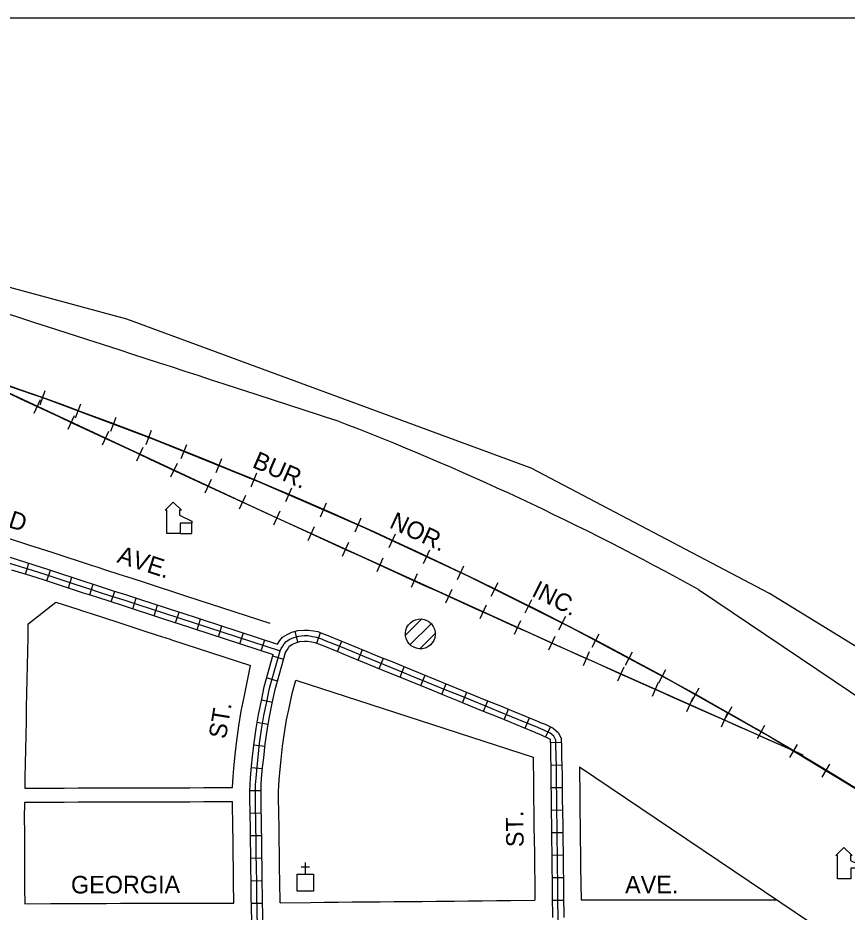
# Model space of a CAD drawing. Extents: x 2237082 to 2244134, y 16373296 to 16376629.
# Drawn here: x 2240254 to 2241439, y 16375351 to 16376629 of the extents above; entities that cross this region are included whole.
import ezdxf

# ---------------------------------------------------------------- set-up
doc = ezdxf.new("R2010")
doc.units = 0
for name, color, linetype in [('L11', 7, 'Continuous'), ('L13', 7, 'Continuous'), ('L17', 7, 'Continuous'), ('L18', 7, 'Continuous'), ('L2', 7, 'Continuous'), ('L5', 7, 'Continuous'), ('L9', 7, 'Continuous')]:
    doc.layers.add(name, color=color, linetype=linetype)

msp = doc.modelspace()

# ---------------------------------------------------------------- linework, layer by layer
at = {"layer": 'L11'}
for p, q in [((2241226.6, 16375811.8), (2241732.9, 16375471.1)), ((2241056.3, 16375558.8), (2241562.4, 16375218.2))]:
    msp.add_line(p, q, dxfattribs=at)
for points in [[(2240133.4, 16376240), (2240181, 16376224.7), (2240199.8, 16376218.6), (2240218.6, 16376212.6), (2240238, 16376206.4), (2240257.2, 16376200.2), (2240276.1, 16376194.1), (2240295.5, 16376187.9), (2240364.9, 16376165.2)], [(2240360.6, 16376166.6), (2240375.5, 16376161.9), (2240397.9, 16376154.8), (2240417.2, 16376148.4), (2240434.8, 16376142.7), (2240454.2, 16376136.4), (2240460.2, 16376134.5), (2240472.8, 16376130.4), (2240492.1, 16376124.1), (2240511, 16376118), (2240530, 16376111.8), (2240548.1, 16376105.9), (2240567, 16376099.8), (2240593.6, 16376091.2), (2240595.3, 16376090.5), (2240707.7, 16376054)], [(2240030.6, 16375952.6), (2240068.6, 16375940.4), (2240087.5, 16375934.3), (2240106.4, 16375928.2), (2240125.6, 16375922.1), (2240144.8, 16375916), (2240163.7, 16375909.9), (2240182.6, 16375903.8), (2240201.6, 16375897.7), (2240270.2, 16375875.3)], [(2240270.2, 16375875.3), (2240284, 16375871), (2240303.5, 16375864.8), (2240322.3, 16375858.5), (2240341.1, 16375852.5), (2240359.8, 16375846.4), (2240366.2, 16375844.3), (2240378.7, 16375840.3), (2240397.7, 16375834.1), (2240416.6, 16375828), (2240435.3, 16375821.8), (2240454.2, 16375815.7), (2240473.1, 16375809.6), (2240493, 16375803.1), (2240494.7, 16375802.5), (2240613.5, 16375763.9)]]:
    msp.add_lwpolyline(points, dxfattribs=at)
msp.add_arc((2239231.4, 16372214.1), 4113.9, 60.9883, 68.9696, dxfattribs=at)
at = {"layer": 'L13'}
msp.add_lwpolyline([(2237081.6, 16376628.7), (2244133.7, 16376628.7), (2244133.7, 16373295.5), (2237081.6, 16373295.5)], close=True, dxfattribs=at)
at = {"layer": 'L17'}
for p, q in [((2240486.8, 16375925.2), (2240487.1, 16375925.5)), ((2240502.2, 16375891.9), (2240502.2, 16375906.8)), ((2240485.3, 16375891.9), (2240502.2, 16375891.9)), ((2240807.4, 16375746.6), (2240830.3, 16375769.5)), ((2240813.9, 16375733.1), (2240844.3, 16375763)), ((2240828.3, 16375727.1), (2240850.2, 16375749)), ((2240664.5, 16375405.1), (2240664.5, 16375422)), ((2240658.6, 16375415.8), (2240670.5, 16375415.8))]:
    msp.add_line(p, q, dxfattribs=at)
for points in [[(2240463.9, 16375925.2), (2240475.3, 16375936.7), (2240487.3, 16375925.2), (2240484.8, 16375925.2), (2240484.8, 16375918), (2240502.2, 16375909.8), (2240502.2, 16375906.8), (2240485.3, 16375906.8), (2240485.3, 16375891.9), (2240466.4, 16375891.9), (2240466.4, 16375925.2)], [(2241422.7, 16375432.1), (2241434.1, 16375443.6), (2241446.1, 16375432.1), (2241443.6, 16375432.1), (2241443.6, 16375424.9), (2241461, 16375416.7), (2241461, 16375413.7), (2241444.1, 16375413.7), (2241444.1, 16375398.8), (2241425.1, 16375398.8), (2241425.1, 16375432.1)], [(2240652.8, 16375381.2), (2240652.8, 16375405.1), (2240676.2, 16375405.1), (2240676.2, 16375381.2)]]:
    msp.add_lwpolyline(points, close=True, dxfattribs=at)
msp.add_ellipse((2240828.8, 16375748.6), major_axis=(10.7, -18.5), ratio=0.99935, dxfattribs=at)
at = {"layer": 'L18'}
for p, q in [((2240285.6, 16376075.7), (2240292.6, 16376096.2)), ((2240276.6, 16376064.1), (2240285.7, 16376083.7)), ((2240335.9, 16376057.1), (2240343.5, 16376077.3)), ((2240325.5, 16376041.3), (2240334.7, 16376060.8)), ((2240386.5, 16376038.1), (2240394.1, 16376058.4)), ((2240374.5, 16376018.5), (2240383.6, 16376038)), ((2240437.1, 16376019.2), (2240444.7, 16376039.5)), ((2240423.4, 16375995.7), (2240432.6, 16376015.2)), ((2240487, 16375999.3), (2240495.1, 16376019.3)), ((2240537, 16375979), (2240545.1, 16375999.1)), ((2240472.4, 16375972.9), (2240481.5, 16375992.4)), ((2240587.1, 16375958.8), (2240595.2, 16375978.8)), ((2240521.3, 16375950), (2240530.5, 16375969.6)), ((2240570.3, 16375927.2), (2240579.4, 16375946.8)), ((2240636.4, 16375937.6), (2240645.1, 16375957.4)), ((2240686, 16375916), (2240694.6, 16375935.8)), ((2240619.4, 16375904.5), (2240628.3, 16375924.2)), ((2240735.5, 16375894.5), (2240744.1, 16375914.3)), ((2240668.5, 16375882.2), (2240677.5, 16375901.8)), ((2240784.3, 16375872), (2240793.4, 16375891.6)), ((2240717.7, 16375859.8), (2240726.6, 16375879.5)), ((2240833.2, 16375849.2), (2240842.3, 16375868.7)), ((2240766.9, 16375837.5), (2240775.8, 16375857.1)), ((2240882.1, 16375826.3), (2240891.2, 16375845.9)), ((2240816, 16375815.1), (2240825, 16375834.8)), ((2240930.3, 16375802.6), (2240940, 16375821.9)), ((2240865.2, 16375792.8), (2240874.1, 16375812.4)), ((2240267.9, 16375762.7), (2240307.9, 16375793.8)), ((2240978.6, 16375778.5), (2240988.3, 16375797.8)), ((2240914.3, 16375770.4), (2240923.3, 16375790.1)), ((2240963.5, 16375748.1), (2240972.4, 16375767.7)), ((2241026.9, 16375754.3), (2241036.6, 16375773.7)), ((2241012.6, 16375725.7), (2241021.6, 16375745.4)), ((2241074.5, 16375729.4), (2241084.7, 16375748.5)), ((2241062, 16375703.6), (2241070.8, 16375723.3)), ((2241122.1, 16375704), (2241132.3, 16375723.1)), ((2241111.3, 16375681.6), (2241120.1, 16375701.4)), ((2241169.8, 16375678.6), (2241180, 16375697.7)), ((2241160.7, 16375659.7), (2241169.5, 16375679.4)), ((2241216.7, 16375652.5), (2241227.4, 16375671.3)), ((2241210, 16375637.7), (2241218.8, 16375657.5)), ((2241263.7, 16375625.8), (2241274.4, 16375644.6)), ((2241259.4, 16375615.8), (2241268.1, 16375635.5)), ((2241310.7, 16375599.2), (2241321.3, 16375618)), ((2241356.9, 16375571.9), (2241368.1, 16375590.4)), ((2241403.2, 16375544), (2241414.3, 16375562.5)), ((2241058.6, 16375368.8), (2241338.6, 16375368.8))]:
    msp.add_line(p, q, dxfattribs=at)
for points in [[(2239825.6, 16376231.7), (2239983, 16376186.7), (2240139.2, 16376137.5), (2240294.1, 16376084.2), (2240447.5, 16376026.9), (2240599.3, 16375965.5), (2240749.4, 16375900.2), (2240897.8, 16375830.9), (2241044.3, 16375757.7), (2241188.8, 16375680.7), (2241331.3, 16375599.9), (2241471.5, 16375515.4), (2241609.5, 16375427.2), (2241691.2, 16375372.5)], [(2240159.7, 16376130.4), (2240607.9, 16375921.6), (2241034.3, 16375727.7), (2241358.5, 16375583.5)], [(2240307.9, 16375793.8), (2240339.4, 16375783.7), (2240345.9, 16375781.5), (2240358.4, 16375777.5), (2240377.2, 16375771.3), (2240396.2, 16375765.2), (2240414.8, 16375759.1), (2240433.8, 16375752.9), (2240452.8, 16375746.8), (2240471.2, 16375740.8), (2240473, 16375740.2), (2240586.3, 16375703.4)], [(2240267.9, 16375762.7), (2240267.7, 16375743.4), (2240267.2, 16375723.2), (2240266.7, 16375703.4), (2240266.5, 16375683.4), (2240266, 16375663.2), (2240265.5, 16375643.5), (2240265.2, 16375623.5), (2240264.7, 16375603.5), (2240264.5, 16375583.5), (2240264, 16375563.3), (2240263.5, 16375543.5), (2240263.3, 16375528.1)], [(2240560.1, 16375529), (2240561.1, 16375545), (2240562.6, 16375561.8), (2240564.1, 16375576), (2240566.4, 16375596.3), (2240567.3, 16375603.1), (2240569.3, 16375617.1), (2240572.7, 16375638), (2240577.1, 16375658.1), (2240586.3, 16375703.4)], [(2240628.3, 16375364.4), (2240627.9, 16375394.7), (2240627.7, 16375414.6), (2240627.4, 16375434.5), (2240627.2, 16375454.1), (2240626.9, 16375473.9), (2240626.6, 16375489.9), (2240626.4, 16375494.1), (2240626.2, 16375513.1), (2240626.3, 16375523.3), (2240626.4, 16375531.8), (2240626.9, 16375540), (2240628.3, 16375555.4), (2240629.7, 16375568.9), (2240631.9, 16375588.3), (2240632.7, 16375594.2), (2240634.5, 16375607.1), (2240637.6, 16375625.6), (2240641.7, 16375644.6), (2240645.5, 16375663.2), (2240650.9, 16375682.4)], [(2240650.9, 16375682.4), (2240989.9, 16375572.2)], [(2240989.9, 16375572.2), (2240990.3, 16375555.4), (2240990.4, 16375550.5), (2240990.4, 16375549.4), (2240990.5, 16375535.8), (2240990.8, 16375513.8), (2240991, 16375493.9), (2240991.3, 16375474), (2240991.5, 16375454.1), (2240991.8, 16375435.5), (2240991.8, 16375434.8), (2240992, 16375414.5), (2240992.3, 16375394.5), (2240992.6, 16375368)], [(2241056.3, 16375558.8), (2241056.7, 16375514.6), (2241057, 16375494.7), (2241057.3, 16375474.9), (2241057.5, 16375455), (2241057.8, 16375435.5), (2241057.8, 16375434.8), (2241058, 16375415.3), (2241058.6, 16375368.8)], [(2240263.3, 16375528.1), (2240299.9, 16375528.3), (2240319.9, 16375528.3), (2240339.7, 16375528.4), (2240359.7, 16375528.4), (2240379.7, 16375528.5), (2240399.7, 16375528.6), (2240419.9, 16375528.6), (2240439.9, 16375528.7), (2240460.1, 16375528.7), (2240480, 16375528.7), (2240499.2, 16375528.8), (2240519.5, 16375528.9), (2240539.8, 16375528.9), (2240560.1, 16375529)], [(2240262.8, 16375508.1), (2240262.5, 16375484.8), (2240262.8, 16375465.1), (2240262.8, 16375445.2), (2240263, 16375425.3), (2240263, 16375405), (2240263, 16375385.2), (2240263.3, 16375363.1)], [(2240262.8, 16375508.1), (2240299.9, 16375508.3), (2240319.9, 16375508.3), (2240339.8, 16375508.4), (2240359.8, 16375508.4), (2240379.8, 16375508.5), (2240399.8, 16375508.6), (2240419.9, 16375508.6), (2240439.9, 16375508.7), (2240460.1, 16375508.7), (2240480.1, 16375508.7), (2240499.3, 16375508.8), (2240519.5, 16375508.9), (2240539.8, 16375508.9), (2240560.2, 16375509)], [(2240562.3, 16375364), (2240562, 16375393.8), (2240561.7, 16375413.8), (2240561.4, 16375433.6), (2240561.2, 16375453.2), (2240560.9, 16375472.8), (2240560.6, 16375487.7), (2240560.4, 16375492.2), (2240560.2, 16375509)], [(2240263.3, 16375363.1), (2240300.3, 16375363.3), (2240320.3, 16375363.3), (2240340.3, 16375363.4), (2240360.3, 16375363.4), (2240380.3, 16375363.5), (2240400.3, 16375363.6), (2240420.3, 16375363.6), (2240440.3, 16375363.7), (2240460.3, 16375363.7), (2240480.3, 16375363.7), (2240500, 16375363.8), (2240520, 16375363.9), (2240540.1, 16375363.9), (2240562.3, 16375364)], [(2240628.3, 16375364.4), (2240671.8, 16375364.9), (2240691.4, 16375365.1), (2240711.6, 16375365.3), (2240731.6, 16375365.5), (2240751.6, 16375365.7), (2240771.6, 16375365.9), (2240791.4, 16375366.1), (2240811.4, 16375366.2), (2240831.4, 16375366.4), (2240851.4, 16375366.7), (2240860.7, 16375366.8), (2240877.4, 16375366.9), (2240897.4, 16375367.1), (2240917.4, 16375367.3), (2240937.5, 16375367.5), (2240957.5, 16375367.7), (2240992.6, 16375368)]]:
    msp.add_lwpolyline(points, dxfattribs=at)
for centre, radius, start, end in [((2238197.5, 16370241.4), 6207.6, 55.75021, 74.79516), ((2261850.9, 16422069), 50802, 244.75365, 246.23154)]:
    msp.add_arc(centre, radius, start, end, dxfattribs=at)
at = {"layer": 'L2'}
for p, q in [((2240409.3, 16376198.2), (2240166.2, 16376263.8)), ((2240987.3, 16375985.4), (2240409.3, 16376198.2)), ((2241327.8, 16375806.2), (2240987.3, 16375985.4)), ((2241680.7, 16375589.8), (2241327.8, 16375806.2))]:
    msp.add_line(p, q, dxfattribs=at)
at = {"layer": 'L5'}
for p, q in [((2240264.6, 16375834), (2240269.4, 16375849.4)), ((2240295.1, 16375824.3), (2240300.2, 16375839.6)), ((2240325.8, 16375814.3), (2240330.8, 16375829.6)), ((2240356.5, 16375804.3), (2240361.4, 16375819.7)), ((2240387.1, 16375794.4), (2240392, 16375809.7)), ((2240417.7, 16375784.4), (2240422.7, 16375799.7)), ((2240448.4, 16375774.4), (2240453.3, 16375789.8)), ((2240479, 16375764.5), (2240484, 16375779.8)), ((2240509.6, 16375754.5), (2240514.6, 16375769.8)), ((2240540.3, 16375744.5), (2240545.2, 16375759.9)), ((2240570.9, 16375734.6), (2240575.9, 16375749.9)), ((2240653.9, 16375736.7), (2240649.8, 16375752.3)), ((2240680.8, 16375735.3), (2240686.3, 16375750.4)), ((2240601.5, 16375724.6), (2240606.5, 16375739.9)), ((2240710.4, 16375723.4), (2240716.5, 16375738.3)), ((2240633.5, 16375712.2), (2240618, 16375716.6)), ((2240740.2, 16375711.2), (2240746.3, 16375726.1)), ((2240770, 16375699), (2240776.1, 16375713.9)), ((2240799.9, 16375686.8), (2240805.9, 16375701.7)), ((2240829.7, 16375674.6), (2240835.7, 16375689.5)), ((2240624.6, 16375681.2), (2240609.1, 16375685.6)), ((2240859.5, 16375662.4), (2240865.6, 16375677.3)), ((2240889.3, 16375650.3), (2240895.4, 16375665.2)), ((2240617.4, 16375650.5), (2240601.6, 16375653.7)), ((2240919.2, 16375638.1), (2240925.2, 16375653)), ((2240948.9, 16375625.9), (2240955.1, 16375640.8)), ((2240978.8, 16375613.7), (2240984.9, 16375628.6)), ((2240611.2, 16375619.2), (2240595.3, 16375621.8)), ((2241007.9, 16375601.2), (2241014.9, 16375615.7)), ((2240606.7, 16375587.7), (2240590.7, 16375589.5)), ((2241030.5, 16375593.5), (2241014.4, 16375592.8)), ((2240603.3, 16375555.8), (2240587.3, 16375557.3)), ((2241031.2, 16375561.1), (2241015.1, 16375560.7)), ((2240601.4, 16375524.3), (2240585.3, 16375524.5)), ((2241031.7, 16375528.8), (2241015.5, 16375528.7)), ((2240601.5, 16375492.6), (2240585.4, 16375491.8)), ((2241032, 16375496.6), (2241015.9, 16375496.4)), ((2240602.2, 16375460.1), (2240586.1, 16375459.9)), ((2241032.4, 16375464.4), (2241016.3, 16375464.2)), ((2240602.6, 16375427.9), (2240586.5, 16375427.7)), ((2241032.9, 16375432.2), (2241016.8, 16375432)), ((2240603, 16375395.7), (2240586.9, 16375395.5)), ((2241033.3, 16375400), (2241017.2, 16375399.8)), ((2240603.4, 16375363.5), (2240587.3, 16375363.2)), ((2241033.7, 16375367.8), (2241017.6, 16375367.6))]:
    msp.add_line(p, q, dxfattribs=at)
for points in [[(2240239.2, 16375859.3), (2240276.5, 16375847.1), (2240295.8, 16375841), (2240314.5, 16375834.8), (2240333.4, 16375828.7), (2240352.1, 16375822.6), (2240358.5, 16375820.5), (2240371, 16375816.5), (2240389.9, 16375810.3), (2240408.9, 16375804.2), (2240427.6, 16375798.1), (2240446.5, 16375791.9), (2240465.4, 16375785.8), (2240484.7, 16375779.5), (2240486.5, 16375778.9), (2240624.6, 16375734)], [(2240236.8, 16375851.7), (2240236.8, 16375851.1), (2240274.1, 16375839.5), (2240293.3, 16375833.4), (2240312, 16375827.2), (2240330.9, 16375821.1), (2240349.6, 16375815), (2240356.1, 16375812.9), (2240368.5, 16375808.9), (2240387.5, 16375802.7), (2240406.4, 16375796.6), (2240425.1, 16375790.5), (2240444, 16375784.3), (2240462.9, 16375778.2), (2240482.1, 16375772), (2240483.8, 16375771.3), (2240628.5, 16375724.3)], [(2240244.6, 16375840.3), (2240271.8, 16375831.9), (2240290.9, 16375825.8), (2240309.5, 16375819.6), (2240328.5, 16375813.5), (2240347.1, 16375807.4), (2240353.6, 16375805.3), (2240366.1, 16375801.3), (2240385, 16375795.1), (2240403.9, 16375789), (2240422.6, 16375782.9), (2240441.5, 16375776.7), (2240460.5, 16375770.6), (2240479.5, 16375764.4), (2240481.2, 16375763.8), (2240618.7, 16375719.1)], [(2240624.6, 16375734), (2240628, 16375739.1), (2240631.9, 16375743.7), (2240638.4, 16375747.9), (2240645.3, 16375751), (2240653.9, 16375753.3), (2240662.5, 16375754.1), (2240669, 16375754), (2240676.1, 16375752.9), (2240682.3, 16375751.8), (2240689.2, 16375749.3), (2240696.7, 16375746.2), (2240715.4, 16375738.7), (2240733.8, 16375731.1), (2240752.2, 16375723.6), (2240770.6, 16375716), (2240789.3, 16375708.5), (2240807.7, 16375701), (2240826.1, 16375693.4), (2240832.1, 16375690.9), (2240850.7, 16375683.4), (2240869.2, 16375675.8), (2240887.8, 16375668.2), (2240906.2, 16375660.7), (2240924.9, 16375653.1), (2240943.3, 16375645.6), (2240961.7, 16375638), (2240980.1, 16375630.5), (2240998.6, 16375622.9), (2241000.3, 16375622.2), (2241007.2, 16375619.4), (2241018.6, 16375613.9)], [(2240628.5, 16375724.3), (2240630.1, 16375727.5), (2240632.1, 16375730.8), (2240634.4, 16375734.2), (2240637.2, 16375737.6), (2240642.2, 16375740.8), (2240648, 16375743.5), (2240655.3, 16375745.4), (2240662.8, 16375746.1), (2240668.3, 16375746.1), (2240674.8, 16375745), (2240680.3, 16375744.1), (2240686.3, 16375741.9), (2240693.7, 16375738.8), (2240712.4, 16375731.3), (2240730.8, 16375723.7), (2240749.2, 16375716.2), (2240767.6, 16375708.6), (2240786.3, 16375701.1), (2240804.7, 16375693.6), (2240823.1, 16375686), (2240829.1, 16375683.5), (2240847.7, 16375676), (2240866.1, 16375668.4), (2240884.8, 16375660.8), (2240903.2, 16375653.3), (2240921.9, 16375645.7), (2240940.3, 16375638.2), (2240958.7, 16375630.6), (2240977.1, 16375623.1), (2240995.5, 16375615.6), (2240997.2, 16375614.8), (2241004, 16375612.1), (2241014.1, 16375607.1)], [(2240635.7, 16375720.8), (2240637.1, 16375723.6), (2240638.8, 16375726.5), (2240640.8, 16375729.4), (2240642.5, 16375731.5), (2240646.1, 16375733.8), (2240650.7, 16375735.9), (2240656.7, 16375737.5), (2240663.2, 16375738.1), (2240667.6, 16375738.1), (2240673.5, 16375737.1), (2240678.2, 16375736.3), (2240683.4, 16375734.4), (2240690.7, 16375731.4), (2240709.4, 16375723.9), (2240727.8, 16375716.3), (2240746.2, 16375708.8), (2240764.6, 16375701.2), (2240783.3, 16375693.6), (2240801.6, 16375686.1), (2240820, 16375678.6), (2240826, 16375676.1), (2240844.7, 16375668.5), (2240863.1, 16375661), (2240881.8, 16375653.4), (2240900.2, 16375645.9), (2240918.8, 16375638.3), (2240937.2, 16375630.8), (2240955.6, 16375623.2), (2240974.1, 16375615.7), (2240992.4, 16375608.2), (2240994.2, 16375607.4), (2241000.7, 16375604.8), (2241014.2, 16375598.2)], [(2240587.8, 16375339.1), (2240587.2, 16375374.3), (2240587, 16375394.1), (2240586.7, 16375414.1), (2240586.4, 16375433.9), (2240586.2, 16375453.6), (2240585.9, 16375473.2), (2240585.6, 16375488.5), (2240585.4, 16375492.9), (2240585.2, 16375513.1), (2240585.3, 16375523.8), (2240585.4, 16375533.4), (2240586.1, 16375543.1), (2240587.5, 16375559.4), (2240588.9, 16375573.3), (2240591.2, 16375593.3), (2240592.1, 16375599.7), (2240594, 16375613.3), (2240597.3, 16375633.3), (2240601.6, 16375653), (2240605.6, 16375672.9), (2240618.7, 16375719.1)], [(2240595.9, 16375331.1), (2240595.2, 16375374.4), (2240595, 16375394.2), (2240594.7, 16375414.2), (2240594.4, 16375434), (2240594.2, 16375453.7), (2240593.9, 16375473.3), (2240593.6, 16375488.8), (2240593.4, 16375493.1), (2240593.2, 16375513.1), (2240593.3, 16375523.7), (2240593.4, 16375533.1), (2240594, 16375542.5), (2240595.5, 16375558.6), (2240596.9, 16375572.4), (2240599.1, 16375592.3), (2240600, 16375598.6), (2240601.9, 16375612.1), (2240605.1, 16375631.8), (2240609.4, 16375651.4), (2240613.4, 16375671), (2240628.5, 16375724.3)], [(2240603.8, 16375339.2), (2240603.2, 16375374.5), (2240602.9, 16375394.4), (2240602.7, 16375414.3), (2240602.4, 16375434.1), (2240602.2, 16375453.8), (2240601.9, 16375473.5), (2240601.6, 16375489), (2240601.4, 16375493.4), (2240601.2, 16375513.1), (2240601.3, 16375523.6), (2240601.4, 16375532.8), (2240602, 16375541.9), (2240603.4, 16375557.8), (2240604.9, 16375571.6), (2240607.1, 16375591.3), (2240607.9, 16375597.5), (2240609.8, 16375610.9), (2240613, 16375630.3), (2240617.2, 16375649.7), (2240621.1, 16375669.1), (2240636.2, 16375722.1)], [(2241018.6, 16375613.9), (2241026.1, 16375607.4), (2241030.2, 16375598.9), (2241030.6, 16375587.9), (2241030.8, 16375576.7), (2241031.3, 16375556.6), (2241031.5, 16375550.8), (2241031.4, 16375549.3), (2241031.5, 16375536.1), (2241031.7, 16375514.3), (2241032, 16375494.4), (2241032.3, 16375474.6), (2241032.5, 16375454.6), (2241032.8, 16375435.5), (2241032.8, 16375434.8), (2241033, 16375415), (2241033.3, 16375395), (2241033.5, 16375375.2), (2241033.9, 16375343.5)], [(2241026, 16375335.5), (2241025.5, 16375375.1), (2241025.3, 16375394.9), (2241025, 16375414.9), (2241024.8, 16375434.8), (2241024.8, 16375435.5), (2241024.5, 16375454.5), (2241024.3, 16375474.5), (2241024, 16375494.3), (2241023.8, 16375514.2), (2241023.5, 16375536.1), (2241023.4, 16375549.3), (2241023.5, 16375550.8), (2241023.3, 16375556.3), (2241022.8, 16375576.6), (2241022.6, 16375587.7), (2241022.3, 16375596.9), (2241019.6, 16375602.4), (2241014.1, 16375607.1)], [(2241014.2, 16375598.2), (2241014.7, 16375587.5), (2241014.8, 16375576.4), (2241015.3, 16375556.1), (2241015.4, 16375550.7), (2241015.4, 16375549.4), (2241015.5, 16375536), (2241015.8, 16375514.1), (2241016, 16375494.2), (2241016.3, 16375474.4), (2241016.5, 16375454.4), (2241016.8, 16375435.5), (2241016.8, 16375434.8), (2241017, 16375414.8), (2241017.3, 16375394.8), (2241017.5, 16375374.9), (2241017.9, 16375343.3)]]:
    msp.add_lwpolyline(points, dxfattribs=at)

# ---------------------------------------------------------------- texts
at = {"layer": 'L11'}
for s, rotation, p in [('BUR.', 336.482, (2240587.2, 16375987.2)), ('NOR.', 334.9705, (2240783.2, 16375901)), ('INC.', 333.459, (2240986.5, 16375803.4))]:
    msp.add_text(s, height=25, rotation=rotation, dxfattribs=at).set_placement(p)
at = {"layer": 'L9'}
for s, rotation, p in [('RAILROAD', 342.1116, (2240098.8, 16375946.6)), ('AVE.', 341.8323, (2240394, 16375851.2)), ('ST.', 80.6227, (2240550.8, 16375597.6)), ('ST.', 90.7183, (2240976.6, 16375444)), ('GEORGIA', 0.1719, (2240329.5, 16375377.7)), ('AVE.', 0.1719, (2241121.5, 16375377.8))]:
    msp.add_text(s, height=25, rotation=rotation, dxfattribs=at).set_placement(p)

doc.saveas('drawing.dxf')
